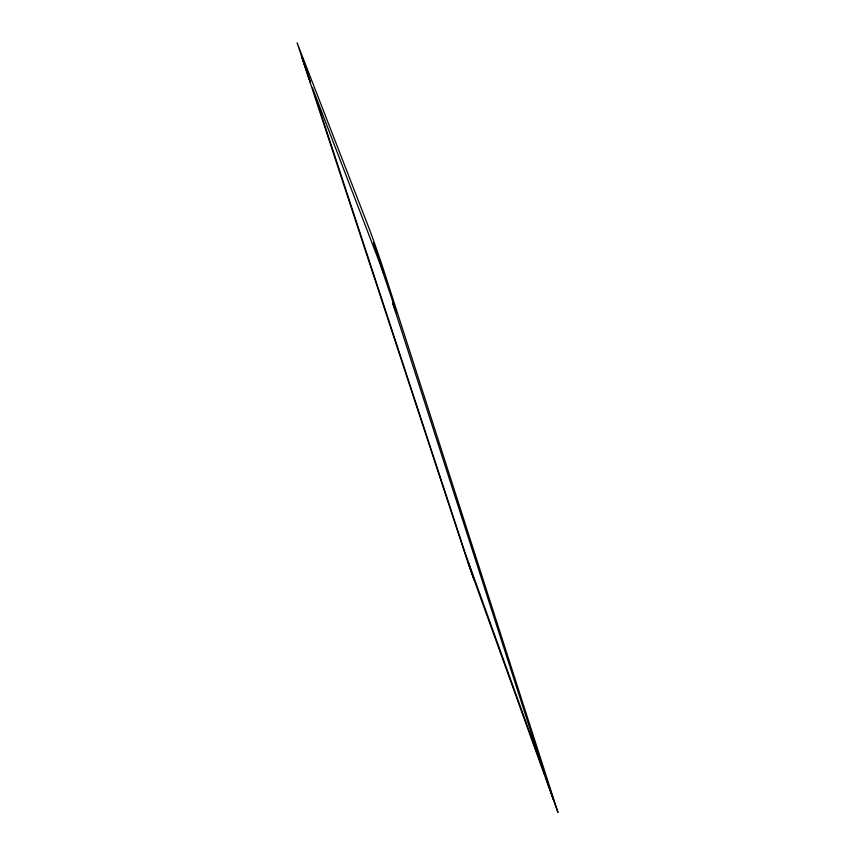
<?xml version="1.0" encoding="UTF-8"?>
<svg xmlns="http://www.w3.org/2000/svg" width="855" height="855" viewBox="0 0 855 855"><rect width="100%" height="100%" fill="white"/><g stroke="black" fill="none" stroke-linecap="round" stroke-linejoin="round"><path stroke-width="1.28" d="M302.232 57.926L310.397 82.272L302.232 57.926M546.409 779.311L553.495 799.607L546.409 779.311M557.909 812.25L468.422 564.065L297.091 42.75L369.157 228.563A35.515 0.887 71.2 0 1 385.477 275.705L557.909 812.25M373.678 243.034L383.692 272.841L373.678 243.034M468.455 563.306L474.14 579.829L468.455 563.306M379.77 263.158L312.513 88.022L465.163 553.035L544.485 773.69L392.616 302.969L396.314 312.674L391.237 296.92L379.77 263.158"/></g></svg>
